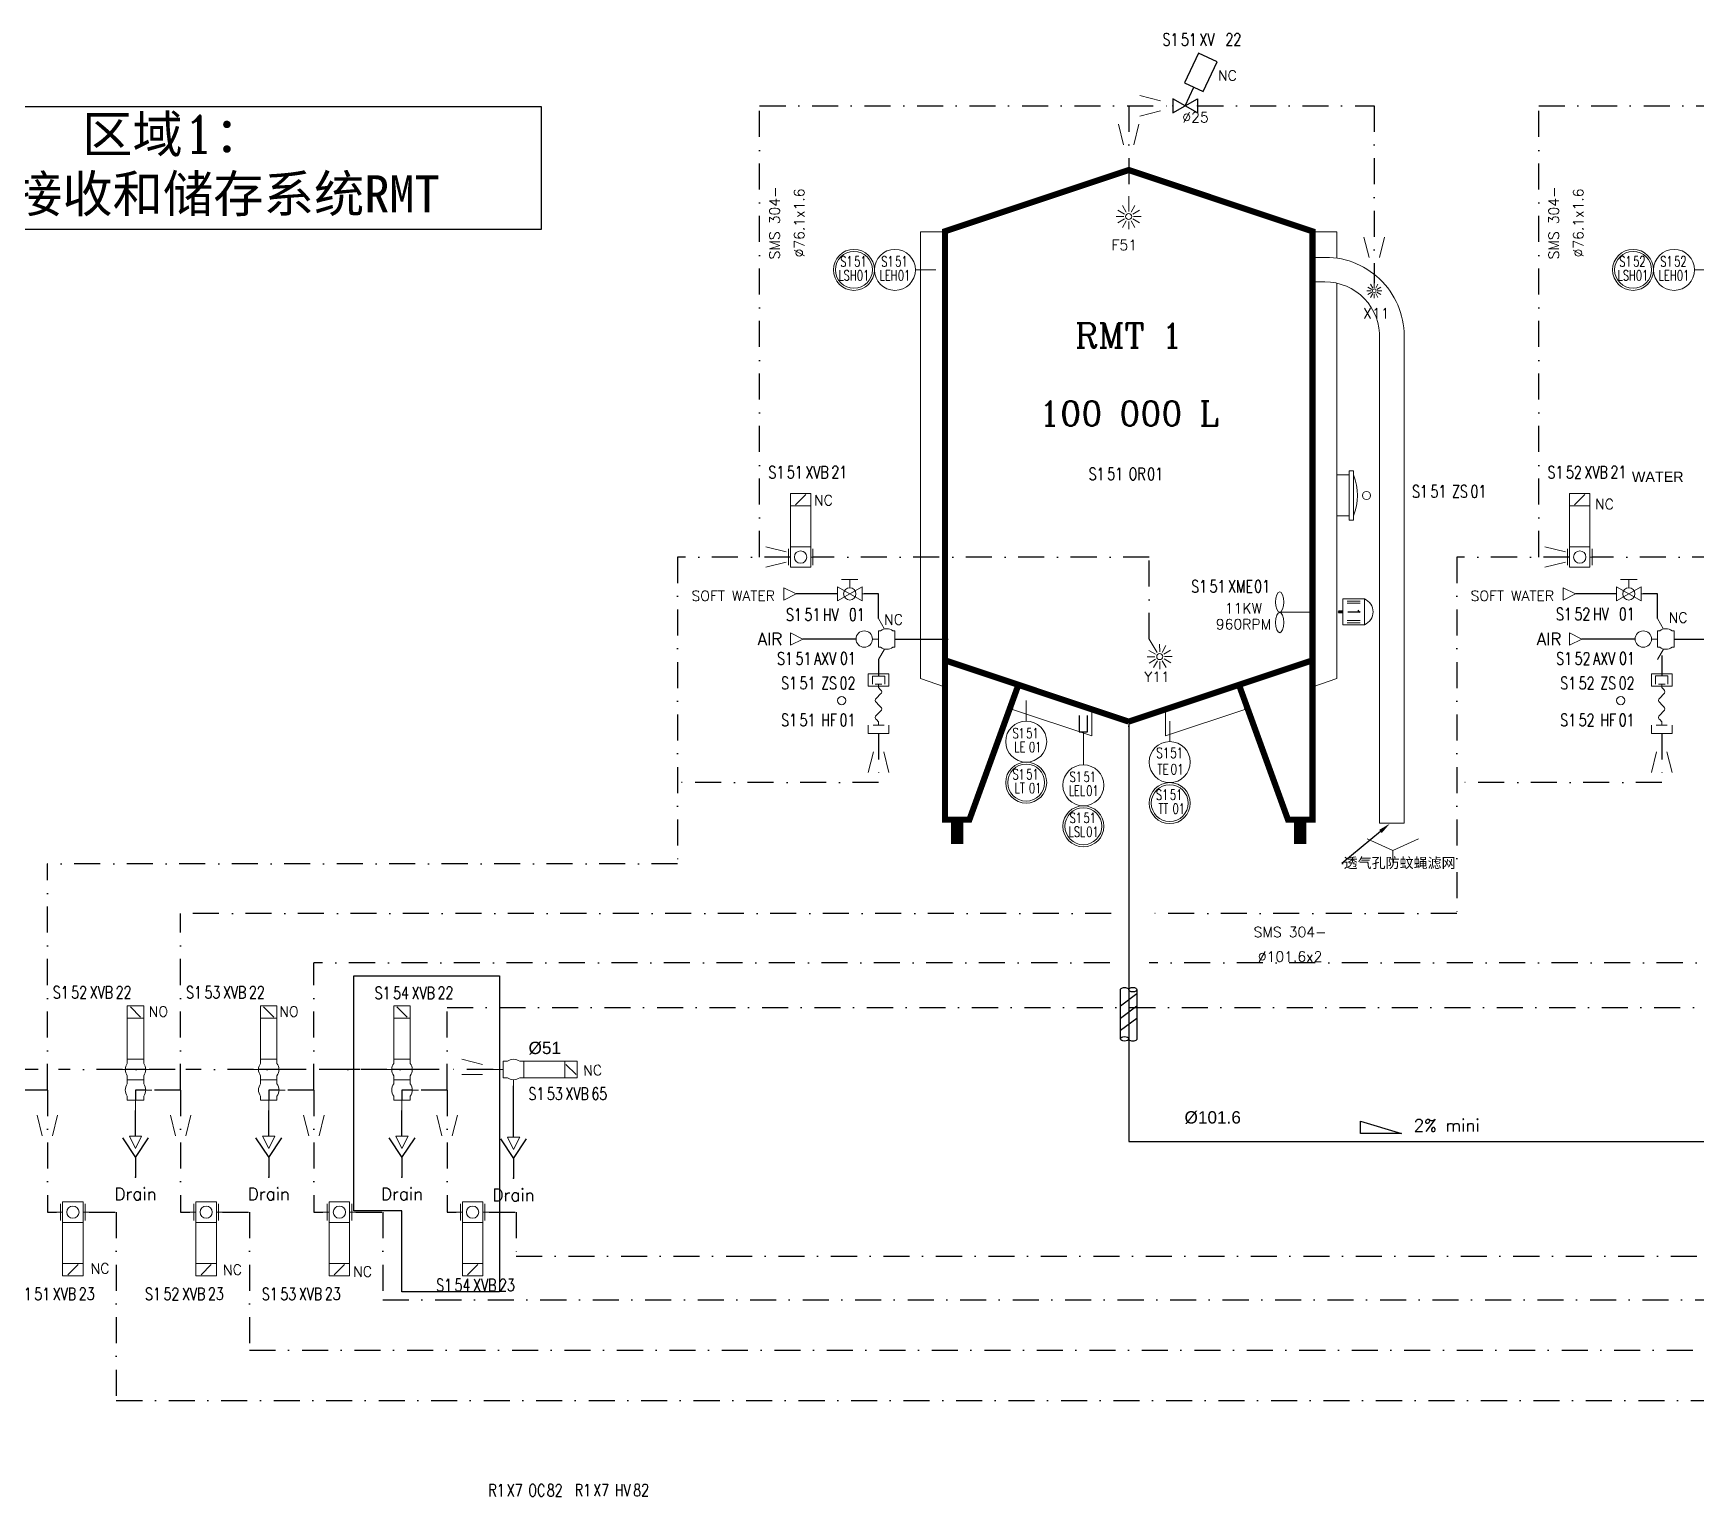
# Model space of a CAD drawing. Header units: inches. Extents: x 10394 to 11853, y 26092 to 26990.
# Drawn here: x 10935.9 to 11341.4, y 26632.8 to 26989.8 of the extents above; entities that cross this region are included whole.
import ezdxf
from ezdxf import colors
from ezdxf.entities.mleader import LeaderData, LeaderLine
from ezdxf.enums import TextEntityAlignment as Align
from ezdxf.math import Vec2, Vec3

# ---------------------------------------------------------------- set-up
doc = ezdxf.new("R2010")
doc.units = ezdxf.units.IN
doc.header["$MEASUREMENT"] = 0
doc.linetypes.add('DASHDOT2', pattern=[12.7, 6.35, -3.175, 0, -3.175])
for name, color, linetype, lineweight in [('14 Pipe Water Cold', 142, 'Continuous', 30), ('31 Equipment', 7, 'Continuous', 9), ('33 Instruments Labels', 7, 'Continuous', 9), ('43 TXT English', 7, 'Continuous', 9), ('61 Revision Cloud', 1, 'Continuous', 9), ('Text', 7, 'Continuous', 9)]:
    doc.layers.add(name, color=color, linetype=linetype, lineweight=lineweight)
for name, color, linetype in [('CUVERIE', 7, 'Continuous'), ('DIAMETRE', 7, 'Continuous'), ('MATERIEL-DIVERS', 7, 'Continuous'), ('PHASE I', 8, 'Continuous'), ('POMPES-PROCESS', 7, 'Continuous'), ('REPERES', 7, 'Continuous'), ('techn-data', 7, 'Continuous'), ('TEXTE', 7, 'Continuous'), ('TEXTES', 7, 'Continuous'), ('TITRE', 7, 'Continuous'), ('TUYAUTERIE-AIR INSTRUMENT', 3, 'Continuous'), ('TUYAUTERIE-EGOUT', 32, 'Continuous'), ('TUYAUTERIE-NEP', 4, 'DASHDOT2'), ('TUYAUTERIE-PROCESS', 30, 'Continuous'), ('TXT_FR', 7, 'Continuous'), ('VANNES', 7, 'Continuous')]:
    doc.layers.add(name, color=color, linetype=linetype)
doc.layers.get('33 Instruments Labels').off()
doc.layers.get('REPERES').off()
doc.styles.add('ROMANC', font='romanc')
doc.styles.add('ROMANS', font='ROMANS.SHX')
doc.styles.add('ROMANT', font='romant')
doc.styles.get("Standard").update_dxf_attribs({"font": 'arial.ttf'})

# ---------------------------------------------------------------- blocks, each defined once
blk = doc.blocks.new('APV-TNK-GEN-11')
at = {"layer": '31 Equipment', "color": 7}
for points, const_width in [([(-14.94, 21.58), (-21.58, 3.32), (-24.9, 3.32), (-24.9, 83), (0, 91.3), (24.9, 83), (24.9, 3.32), (21.58, 3.32), (14.94, 21.58)], 0.83), ([(-24.9, 24.9), (0, 16.6)], 0.83), ([(24.9, 24.9), (0, 16.6)], 0.83), ([(-23.24, 3.32), (-23.24, 0)], 1.66), ([(23.24, 3.32), (23.24, 0)], 1.66)]:
    blk.add_lwpolyline(points, dxfattribs=dict(at, const_width=const_width))
at = {"layer": '31 Equipment', "ltscale": 38}
blk.add_point((0, 16), dxfattribs=at)
blk = doc.blocks.new('APV-INS-M-L-TE')
at = {"layer": '31 Equipment', "color": 7}
blk.add_line((0, -5), (0, -10), dxfattribs=at)
blk.add_circle((0, 0), 5, dxfattribs=at)
blk = doc.blocks.new('APV-INS-F-L-TT')
at = {"layer": '31 Equipment'}
for radius in [5, 4.5]:
    blk.add_circle((0, 0), radius, dxfattribs=at)
blk = doc.blocks.new('APV-TNK-ACC-MOT-1')
at = {"layer": '31 Equipment', "color": 7}
for p, q in [((3.15, 6.4), (-3.15, 6.4)), ((-3.15, 6.4), (-3.15, 1.15)), ((-2.64, 5.35), (-2.64, 2.2)), ((-2.1, 5.35), (-2.1, 2.2)), ((2.1, 5.35), (2.1, 2.2)), ((2.66, 5.35), (2.66, 2.2)), ((3.15, 1.15), (3.15, 6.4)), ((-3.15, 1.15), (3.15, 1.15))]:
    blk.add_line(p, q, dxfattribs=at)
blk.add_arc((0, 5.09), 3.41, 22.6199, 157.3801, dxfattribs=at)
at = {"layer": '31 Equipment', "ltscale": 38}
blk.add_point((0, 0), dxfattribs=at)
at = {"layer": '31 Equipment', "color": 7}
blk.add_trace([(-0.39, 0), (0.39, 0), (-0.39, 1.15), (0.39, 1.15)], dxfattribs=at)
at = {"layer": '31 Equipment', "style": 'ROMANT', "width": 0.8}
blk.add_text('1', height=3, dxfattribs=at).set_placement((0, 3.89), align=Align.MIDDLE)
blk = doc.blocks.new('APV-INS-M-L-LE1')
at = {"layer": '31 Equipment', "color": 7}
blk.add_line((0, -5), (0, -10), dxfattribs=at)
blk.add_circle((0, 0), 5, dxfattribs=at)
blk = doc.blocks.new('APV-INS-F-L-LS')
at = {"layer": '31 Equipment'}
for radius in [5, 4.5]:
    blk.add_circle((0, 0), radius, dxfattribs=at)
blk = doc.blocks.new('APV-TNK-ACC-MANHOLE-1')
at = {"layer": '31 Equipment'}
for p, q in [((-6, 3), (-6, 4)), ((-6, 4), (6, 4)), ((-6, 3), (6, 3)), ((-5, 0), (-5, 3)), ((5, 3), (5, 0)), ((6, 3), (6, 4))]:
    blk.add_line(p, q, dxfattribs=at)
blk.add_arc((0, -8), 13, 67.3801, 112.6199, dxfattribs=at)
blk = doc.blocks.new('APV-INS-POS-GEN-1')
at = {"layer": '31 Equipment', "color": 5}
blk.add_circle((0, 0), 1, dxfattribs=at)
blk = doc.blocks.new('APV-TNK-ACC-AGIT-1')
at = {"layer": '31 Equipment'}
blk.add_line((0, 0), (0, -8), dxfattribs=at)
for centre in [(-2.5, -8), (2.5, -8)]:
    blk.add_ellipse(centre, major_axis=(-2.5, 0), ratio=0.4, dxfattribs=at)
blk = doc.blocks.new('APV-TNK-ACC-SPRAYBALL-1')
at = {"layer": '31 Equipment'}
for p, q in [((0, -3.81), (0, 0)), ((-1.03, -4.4), (-2.65, -3.47)), ((-0.6, -3.97), (-1.53, -2.35)), ((0.6, -3.97), (1.53, -2.35)), ((1.03, -4.4), (2.65, -3.47)), ((-1.19, -5), (-3.05, -5)), ((-1.03, -5.6), (-2.65, -6.53)), ((-0.6, -6.03), (-1.53, -7.65)), ((0, -6.19), (0, -8.05)), ((0.6, -6.03), (1.53, -7.65)), ((1.03, -5.6), (2.65, -6.53)), ((1.19, -5), (3.05, -5))]:
    blk.add_line(p, q, dxfattribs=at)
blk.add_circle((0, -5), 0.738, dxfattribs=at)
blk = doc.blocks.new('APV-VLV-BFLY-SVS-3')
at = {"layer": '31 Equipment', "ltscale": 38}
for p, q in [((1.25, 15.25), (-1.25, 12.75)), ((-2.5, 0), (-4, 0)), ((2.5, 2.5), (-2.5, 2.5)), ((-2.5, 2.5), (-2.5, -2.5)), ((2.5, -2.5), (2.5, 2.5)), ((2.5, 0), (4, 0)), ((-2.5, -2.5), (2.5, -2.5))]:
    blk.add_line(p, q, dxfattribs=at)
at = {"layer": '31 Equipment'}
for p, q in [((-3, 2), (-3, -2)), ((3, -2), (3, 2))]:
    blk.add_line(p, q, dxfattribs=at)
at = {"layer": '31 Equipment', "ltscale": 38}
for points in [[(-2.5, 12.5), (2.5, 12.5), (2.5, 15.5), (-2.5, 15.5)], [(-2.5, 2.5), (2.5, 2.5), (2.5, 12.5), (-2.5, 12.5)]]:
    blk.add_lwpolyline(points, close=True, dxfattribs=at)
blk.add_circle((0, 0), 1.5, dxfattribs=at)
blk = doc.blocks.new('APV-FTG-CONX-QUICK-1')
at = {"layer": '31 Equipment'}
for p, q in [((-0.5, 2.5), (2.5, 2.5)), ((-0.5, -2.5), (-0.5, 2.5)), ((0, 1.5), (2, 1.5)), ((0, 0.83), (0, -0.83)), ((2, 1.5), (2, -1.5)), ((2.5, 2.5), (2.5, -2.5)), ((2.5, -2.5), (-0.5, -2.5)), ((0, -0.83), (0, -0.83)), ((2, -1.5), (0, -1.5))]:
    blk.add_line(p, q, dxfattribs=at)
blk = doc.blocks.new('APV-FTG-CONX-HOSE-1')
at = {"layer": '31 Equipment'}
for p, q in [((-4.17, 0), (-5, 0)), ((4.17, 0), (5, 0))]:
    blk.add_line(p, q, dxfattribs=at)
for points in [[(-4.17, 0), (-3.63, 0.5), (-3.42, 0.71), (-3.13, 0.79), (-2.83, 0.71), (-2.58, 0.5), (-1.54, -0.5), (-1.33, -0.71), (-1.04, -0.79), (-0.75, -0.71), (-0.5, -0.5), (0, 0)], [(0, 0), (0.54, 0.5), (0.75, 0.71), (1.04, 0.79), (1.33, 0.71), (1.58, 0.5), (2.62, -0.5), (2.83, -0.71), (3.12, -0.79), (3.42, -0.71), (3.67, -0.5), (4.17, 0)]]:
    blk.add_lwpolyline(points, dxfattribs=at)
blk = doc.blocks.new('APV-FTG-CONX-SCREWED-1')
at = {"layer": '31 Equipment'}
for p, q in [((0, 2.5), (2, 2.5)), ((0, 1.33), (0, -1.33)), ((2, 2.5), (2, -2.5)), ((0, -1.33), (0, -1.33)), ((2, -2.5), (0, -2.5))]:
    blk.add_line(p, q, dxfattribs=at)
blk = doc.blocks.new('APV-FCE-GEN-REDCON-1')
at = {"layer": '31 Equipment', "color": 7}
for p, q in [((-2.5, 2.5), (2.5, 1.25)), ((2.5, 1.25), (2.5, 1.25)), ((2.5, -1.25), (-2.5, -2.5))]:
    blk.add_line(p, q, dxfattribs=at)
blk = doc.blocks.new('PENTE-G')
at = {"layer": 'MATERIEL-DIVERS'}
blk.add_lwpolyline([(-5, 2), (5, 2), (5, 5), (-5, 2)], dxfattribs=at)
blk = doc.blocks.new('APV-INS-F-L-LT')
at = {"layer": '31 Equipment'}
for radius in [5, 4.5]:
    blk.add_circle((0, 0), radius, dxfattribs=at)
blk = doc.blocks.new('APV-SIGN-ARW-FLOW-1')
at = {"layer": '31 Equipment'}
for p, q in [((-1.5, -1.5), (-1.5, 1.5)), ((-1.5, 1.5), (1.5, 0)), ((1.5, 0), (-1.5, -1.5))]:
    blk.add_line(p, q, dxfattribs=at)
blk = doc.blocks.new('VANNE SIEGE INCLINE')
at = {"color": 7}
for p, q in [((-3, 1.73), (-3, -1.73)), ((-3, -1.73), (3, 1.73)), ((3, -1.73), (-3, 1.73)), ((3, 1.73), (3, -1.73))]:
    blk.add_line(p, q, dxfattribs=at)
at = {"color": 7, "extrusion": (-1, 0, 0)}
blk.add_point((-3, 0), dxfattribs=at)
at = {"color": 7, "extrusion": (1, 0, 0)}
blk.add_point((3, 0), dxfattribs=at)
at = {"layer": 'VANNES'}
for p, q in [((3.23, 12.84), (-0.15, 5.59)), ((7.76, 10.73), (3.23, 12.84)), ((4.38, 3.47), (7.76, 10.73)), ((-0.15, 5.59), (4.38, 3.47)), ((0, 0), (2.11, 4.53))]:
    blk.add_line(p, q, dxfattribs=at)
blk = doc.blocks.new('calorifuge')
at = {"layer": 'MATERIEL-DIVERS'}
for p, q in [((-5, -2), (-2, 2)), ((-2, -2), (1, 2)), ((1, -2), (4, 2))]:
    blk.add_line(p, q, dxfattribs=at)
at = {"layer": 'MATERIEL-DIVERS', "color": 1, "extrusion": (-1, 0, 0)}
blk.add_point((-6, 0), dxfattribs=at)
at = {"layer": 'MATERIEL-DIVERS', "color": 1, "extrusion": (1, 0, 0)}
blk.add_point((6, 0), dxfattribs=at)
at = {"layer": 'TITRE'}
for p, q in [((6, 2), (-6, 2)), ((-6, -2), (6, -2))]:
    blk.add_line(p, q, dxfattribs=at)
for centre, major_axis in [((-6, 1), (0, 1)), ((6, -1), (0, -1))]:
    blk.add_ellipse(centre, major_axis=major_axis, ratio=0.547943, start_param=0, end_param=3.141593, dxfattribs=at)
at = {"layer": 'TITRE', "extrusion": (0, 0, -1)}
for centre, major_axis in [((-6, -1), (0, -1)), ((6, 1), (0, 1))]:
    blk.add_ellipse(centre, major_axis=major_axis, ratio=0.547943, dxfattribs=at)
blk = doc.blocks.new('EGOUT')
at = {"color": 7}
for p, q in [((-3.2, 9.61), (0, 4.81)), ((0, 4.81), (3.2, 9.61)), ((0, 4.81), (0, 0))]:
    blk.add_line(p, q, dxfattribs=at)
at = {"color": 7, "extrusion": (0, -1, 0)}
blk.add_point((0, 0), dxfattribs=at)
at = {"layer": 'POMPES-PROCESS', "style": 'ROMANS'}
blk.add_attdef('EGOUT', text='', height=3, dxfattribs=at).set_placement((0, -4), align=Align.MIDDLE)
blk = doc.blocks.new('APV-VLV-SSEAT-SW44-4')
at = {"layer": '31 Equipment', "ltscale": 38}
for p, q in [((1.25, 20.25), (-1.25, 17.75)), ((-4, 5), (-2.5, 5)), ((-2, 7.5), (-2, 6.5)), ((2, 7.5), (2, 6.5)), ((-2.5, 0), (-4, 0)), ((-2, 2.5), (-2, 3.5)), ((-2, 2.5), (2, 2.5)), ((-2, 2.5), (-2, 1.5)), ((2, 2.5), (2, 3.5)), ((2, 2.5), (2, 1.5)), ((-2, -1.5), (-2, -2.5)), ((-2, -2.5), (2, -2.5)), ((0, -2.5), (0, -5)), ((2, -1.5), (2, -2.5))]:
    blk.add_line(p, q, dxfattribs=at)
at = {"layer": '31 Equipment', "lineweight": 30}
for p, q in [((-2.5, 5), (2.5, 5)), ((-2.5, 0), (0, 0)), ((0, 0), (0, -2.5))]:
    blk.add_line(p, q, dxfattribs=at)
at = {"layer": '31 Equipment'}
blk.add_line((2.5, 5), (4, 5), dxfattribs=at)
at = {"layer": '31 Equipment', "ltscale": 38}
for points in [[(-2, 17.5), (2, 17.5), (2, 20.5), (-2, 20.5)], [(-2, 7.5), (2, 7.5), (2, 17.5), (-2, 17.5)]]:
    blk.add_lwpolyline(points, close=True, dxfattribs=at)
for centre, start, end in [((0, 5), 143.1301, 216.8699), ((0, 5), 323.1301, 36.8699), ((0, 0), 143.1301, 216.8699), ((0, 0), 323.1301, 36.8699)]:
    blk.add_arc(centre, 2.5, start, end, dxfattribs=at)
blk = doc.blocks.new('APV-VLV-SSEAT-SW41-3')
at = {"layer": '31 Equipment', "ltscale": 38}
for p, q in [((1.25, 15.25), (-1.25, 12.75)), ((-2, 2.5), (-2, 1.5)), ((2, 2.5), (2, 1.5)), ((2.5, 0), (4, 0)), ((-2, -2.5), (-2, -1.5)), ((2, -2.5), (-2, -2.5)), ((-2, -2.5), (2, -2.5)), ((0, -2.5), (0, -5)), ((2, -2.5), (2, -1.5))]:
    blk.add_line(p, q, dxfattribs=at)
for points in [[(-2, 12.5), (2, 12.5), (2, 15.5), (-2, 15.5)], [(-2, 2.5), (2, 2.5), (2, 12.5), (-2, 12.5)]]:
    blk.add_lwpolyline(points, close=True, dxfattribs=at)
for start, end in [(143.1301, 216.8699), (323.1301, 36.8699)]:
    blk.add_arc((0, 0), 2.5, start, end, dxfattribs=at)
blk = doc.blocks.new('REPNORM')
at = {"layer": 'TEXTES', "style": 'ROMANS', "width": 0.75}
for tag, p in [('ZONE', (-9.75, -1.25)), ('SOUSZONE', (-5.25, -1.25)), ('ELEMENT', (0, -1.25)), ('NUM', (4.5, -1.25))]:
    blk.add_attdef(tag, p, '', height=3, dxfattribs=at)
blk = doc.blocks.new('REPINS')
at = {"layer": 'TEXTES', "style": 'ROMANS', "width": 0.75}
for tag, p in [('ZONE', (-3.3, 1)), ('SOUSZONE', (0.1, 1)), ('NUM', (0.2, -3))]:
    blk.add_attdef(tag, p, '', height=2.5, dxfattribs=at)
blk.add_attdef('ELEMENT', text='', height=2.5, dxfattribs=at).set_placement((-0.2, -3), align=Align.RIGHT)
blk = doc.blocks.new('REPINS2')
at = {"layer": 'TEXTES', "style": 'ROMANS', "width": 0.7}
for tag, p in [('ZONE', (-3.35, 0.8)), ('SOUSZONE', (0.05, 0.8)), ('NUM', (0.7, -2.6))]:
    blk.add_attdef(tag, p, '', height=2.5, dxfattribs=at)
blk.add_attdef('ELEMENT', text='', height=2.5, dxfattribs=at).set_placement((-1.56, -2.59), align=Align.CENTER)
blk = doc.blocks.new('REPNORM1')
at = {"layer": 'TEXTES', "style": 'ROMANS', "width": 0.75}
for tag, p in [('ZONE', (-9.75, -1.25)), ('SOUSZONE', (-5.25, -1.25)), ('ELEMENT', (-0.75, -1.25)), ('NUM', (5.59, -1.22))]:
    blk.add_attdef(tag, p, '', height=3, dxfattribs=at)
blk = doc.blocks.new('APV-INS-M-L-LE2')
at = {"layer": '31 Equipment', "color": 7}
blk.add_line((5, 0), (13, 0), dxfattribs=at)
at = {"layer": '31 Equipment', "lineweight": 25}
blk.add_lwpolyline([(17, 1), (13, 1), (13, 0), (13, -1), (17, -1)], dxfattribs=at)
at = {"layer": '31 Equipment', "color": 7}
blk.add_circle((0, 0), 5, dxfattribs=at)
blk = doc.blocks.new('APV-FCE-GEN-REDEXC-1')
at = {"layer": '31 Equipment', "color": 7}
for p, q in [((-2.5, 2.5), (2.5, 1.25)), ((2.5, -1.25), (-2.5, -1.25))]:
    blk.add_line(p, q, dxfattribs=at)
blk = doc.blocks.new('APV-VLV-SAMPL-PRD20-2')
at = {"layer": '31 Equipment', "ltscale": 38}
for p, q in [((-2.54, 2.44), (-4, 5)), ((-5.5, 0), (-4, 0)), ((-4, 2), (-3.5, 2)), ((-4, -2), (-4, 2)), ((-0.5, 2), (0, 2)), ((0, -2), (0, 2)), ((0, -2), (0, 2)), ((-4, -2), (-3.5, -2)), ((-2.54, -2.44), (-4, -5)), ((-0.5, -2), (0, -2))]:
    blk.add_line(p, q, dxfattribs=at)
at = {"layer": '31 Equipment'}
blk.add_circle((-7.5, 0), 2, dxfattribs=at)
at = {"layer": '31 Equipment', "ltscale": 38}
for start, end in [(53.1301, 126.8699), (233.1301, 306.8699)]:
    blk.add_arc((-2, 0), 2.5, start, end, dxfattribs=at)
blk = doc.blocks.new('APV-VLVM-BALL-KHV+MF-1')
at = {"layer": '31 Equipment', "ltscale": 38}
for p, q in [((-3, 0), (-4, 0)), ((3, 0), (4, 0))]:
    blk.add_line(p, q, dxfattribs=at)
at = {"layer": '31 Equipment'}
for p, q in [((-3, 1.734), (-3, -1.734)), ((-3, -1.734), (3, 1.734)), ((3, -1.734), (-3, 1.734)), ((-2, 3.5), (2, 3.5)), ((0, 1.5), (0, 3.5)), ((3, 1.734), (3, -1.734))]:
    blk.add_line(p, q, dxfattribs=at)
blk.add_circle((0, 0), 1.5, dxfattribs=at)

msp = doc.modelspace()

# ---------------------------------------------------------------- linework, layer by layer
at = {"layer": '14 Pipe Water Cold'}
for p, q in [((11132.03, 26853.15), (11121.99, 26853.15)), ((11142.06, 26853.15), (11138.53, 26853.15)), ((11142.06, 26847.14), (11142.06, 26853.15)), ((11322.03, 26853.15), (11311.99, 26853.15)), ((11332.06, 26853.15), (11328.53, 26853.15)), ((11332.06, 26847.14), (11332.06, 26853.15))]:
    msp.add_line(p, q, dxfattribs=at)
at = {"layer": '31 Equipment', "color": 7}
for p, q in [((11158.14, 26941.38), (11152.26, 26941.38)), ((11152.26, 26941.38), (11152.26, 26832.49)), ((11247.97, 26941.38), (11253.85, 26941.38)), ((11253.85, 26941.38), (11253.85, 26934.98)), ((11253.85, 26928.89), (11253.85, 26832.49)), ((11152.26, 26832.49), (11158.14, 26830.53)), ((11253.85, 26832.49), (11247.97, 26830.53)), ((11174.72, 26825), (11194.09, 26818.55)), ((11194.09, 26818.55), (11194.09, 26824.85)), ((11231.39, 26825), (11212.02, 26818.55)), ((11212.02, 26818.55), (11212.02, 26824.85))]:
    msp.add_line(p, q, dxfattribs=at)
at = {"layer": '31 Equipment'}
for p, q in [((11158.14, 26830.53), (11158.14, 26941.38)), ((11247.97, 26830.53), (11247.97, 26941.38)), ((11251.05, 26935.19), (11247.88, 26935.19)), ((11250.93, 26929.21), (11247.97, 26929.21)), ((11264.21, 26915.32), (11264.21, 26797.27)), ((11270.21, 26916.83), (11270.21, 26797.27)), ((11174.72, 26825), (11176.16, 26830.82)), ((11176.16, 26830.82), (11194.09, 26824.85)), ((11229.95, 26830.82), (11212.02, 26824.85)), ((11231.39, 26825), (11229.95, 26830.82)), ((11261.24, 26793.45), (11267.49, 26790.56)), ((11273.75, 26793.45), (11267.49, 26790.56)), ((11267.49, 26787.68), (11267.49, 26790.56))]:
    msp.add_line(p, q, dxfattribs=at)
for centre, radius, start in [((11251.05, 26916.01), 19.18, 357.1497), ((11250.93, 26915.91), 13.3, 357.4458)]:
    msp.add_arc(centre, radius, start, 90, dxfattribs=at)
at = {"layer": '31 Equipment', "ltscale": 38}
msp.add_point((11203.06, 26820.78), dxfattribs=at)
at = {"layer": 'MATERIEL-DIVERS'}
msp.add_lwpolyline([(11059.78, 26971.94), (11059.78, 26941.94), (10881.65, 26941.94), (10881.65, 26971.94)], close=True, dxfattribs=at)
at = {"layer": 'PHASE I'}
msp.add_lwpolyline([(11049.64, 26760.04), (11049.64, 26683), (11025.83, 26683), (11025.83, 26702.76), (11014.13, 26702.76), (11014.13, 26760.04), (11049.64, 26760.04)], dxfattribs=at)
at = {"layer": 'Text', "color": 1}
msp.add_line((11264.21, 26797.27), (11270.21, 26797.27), dxfattribs=at)
at = {"layer": 'TUYAUTERIE-AIR INSTRUMENT'}
for p, q in [((11136.56, 26842.14), (11123.56, 26842.14)), ((11326.56, 26842.14), (11313.56, 26842.14))]:
    msp.add_line(p, q, dxfattribs=at)
at = {"layer": 'TUYAUTERIE-EGOUT'}
for p, q in [((11053.04, 26720.7), (11053.04, 26733.2)), ((10960.85, 26720.95), (10960.85, 26727.2)), ((10993.35, 26720.95), (10993.35, 26727.2)), ((11025.84, 26720.95), (11025.84, 26727.2))]:
    msp.add_line(p, q, dxfattribs=at)
at = {"layer": 'TUYAUTERIE-NEP'}
for p, q in [((11113.06, 26972.14), (11213.86, 26972.14)), ((11113.06, 26862.14), (11113.06, 26972.14)), ((11203.06, 26972.14), (11203.06, 26950.14)), ((11219.86, 26972.14), (11262.94, 26972.14)), ((11262.94, 26972.14), (11262.94, 26928.87)), ((11303.06, 26972.14), (11403.86, 26972.14)), ((11303.06, 26862.14), (11303.06, 26972.14)), ((11120.56, 26862.14), (11093.06, 26862.14)), ((11093.06, 26862.14), (11093.06, 26787.33)), ((11208.06, 26862.14), (11126.06, 26862.14)), ((11208.06, 26842.14), (11208.06, 26862.14)), ((11310.56, 26862.14), (11283.06, 26862.14)), ((11283.06, 26862.14), (11283.06, 26775.26)), ((11398.06, 26862.14), (11316.06, 26862.14)), ((11142.06, 26819.13), (11142.06, 26807.13)), ((11333.06, 26819.14), (11333.06, 26807.14)), ((11142.06, 26807.13), (11093.06, 26807.14)), ((11333.06, 26807.14), (11283.06, 26807.14)), ((10939.35, 26732.2), (10939.35, 26787.33)), ((11093.06, 26787.33), (10939.35, 26787.33)), ((10971.85, 26732.2), (10971.85, 26775.26)), ((11198.8, 26775.26), (10971.85, 26775.26)), ((11283.06, 26775.26), (11208.56, 26775.26)), ((11004.35, 26732.2), (11004.35, 26763.2)), ((11198.46, 26763.2), (11004.35, 26763.2)), ((11389.36, 26763.2), (11208.05, 26763.2)), ((11036.84, 26732.2), (11036.84, 26752.3)), ((10937.1, 26737.2), (10906.86, 26737.2)), ((10970.5, 26737.2), (10942.05, 26737.2)), ((11002.45, 26737.2), (10973.13, 26737.2)), ((11015.54, 26737.2), (11005.41, 26737.2)), ((11034.94, 26737.2), (11005.63, 26737.2)), ((11048.04, 26737.2), (11037.91, 26737.2)), ((10939.35, 26732.2), (10932.35, 26732.2)), ((10939.35, 26732.2), (10939.35, 26702.43)), ((10971.85, 26732.2), (10964.85, 26732.2)), ((10971.85, 26732.2), (10971.85, 26702.43)), ((11004.35, 26732.2), (10997.35, 26732.2)), ((11004.35, 26732.2), (11004.35, 26702.43)), ((11036.84, 26732.2), (11029.84, 26732.2)), ((11036.84, 26732.2), (11036.84, 26702.43)), ((10939.35, 26702.43), (10941.58, 26702.43)), ((10949.58, 26702.43), (10956.17, 26702.43)), ((10956.17, 26702.43), (10956.17, 26656.5)), ((10971.85, 26702.43), (10974.08, 26702.43)), ((10982.08, 26702.43), (10988.67, 26702.43)), ((10988.67, 26702.43), (10988.67, 26668.76)), ((11004.35, 26702.43), (11006.57, 26702.43)), ((11014.57, 26702.43), (11021.17, 26702.43)), ((11021.17, 26702.43), (11021.17, 26681.02)), ((11036.84, 26702.43), (11039.07, 26702.43)), ((11047.07, 26702.43), (11053.66, 26702.43)), ((11053.66, 26702.43), (11053.66, 26691.73)), ((11021.17, 26681.02), (11369.54, 26681.02)), ((10988.67, 26668.76), (11370.15, 26668.76)), ((10956.17, 26656.5), (11343.99, 26656.5))]:
    msp.add_line(p, q, dxfattribs=at)
for points in [[(11036.84, 26752.3), (11663.06, 26752.3)], [(11053.66, 26691.73), (11553.99, 26691.73), (11553.99, 26531.19)]]:
    msp.add_lwpolyline(points, dxfattribs=at)
at = {"layer": 'TUYAUTERIE-PROCESS'}
for p, q in [((11146.06, 26842.14), (11159.06, 26842.14)), ((11336.06, 26842.14), (11348.06, 26842.14)), ((11142.06, 26837.14), (11142.06, 26833.13)), ((11333.06, 26838.14), (11333.06, 26833.14)), ((11203.06, 26822.02), (11203.06, 26719.64)), ((11203.06, 26719.64), (11373.99, 26719.64))]:
    msp.add_line(p, q, dxfattribs=at)

# ---------------------------------------------------------------- block references
at = {"layer": '31 Equipment', "xscale": -1}
for p in [(11135.03, 26853.15), (11325.03, 26853.15)]:
    msp.add_blockref('APV-VLVM-BALL-KHV+MF-1', p, dxfattribs=at)
at = {"layer": '31 Equipment'}
for name, p in [('APV-SIGN-ARW-FLOW-1', (11120.49, 26853.15)), ('APV-SIGN-ARW-FLOW-1', (11310.49, 26853.15)), ('APV-VLV-SAMPL-PRD20-2', (11146.06, 26842.14)), ('APV-VLV-SAMPL-PRD20-2', (11336.06, 26842.14))]:
    msp.add_blockref(name, p, dxfattribs=at)
at = {"layer": '31 Equipment', "xscale": -1, "rotation": 90}
msp.add_blockref('calorifuge', (11203.06, 26750.68), dxfattribs=at)
at = {"layer": '31 Equipment', "rotation": 270}
for p in [(10939.35, 26723.54), (10971.85, 26723.54), (11004.35, 26723.54), (11036.84, 26723.54)]:
    msp.add_blockref('APV-FCE-GEN-REDCON-1', p, dxfattribs=at)
at = {"layer": '33 Instruments Labels'}
for name, p in [('APV-TNK-ACC-SPRAYBALL-1', (11203.06, 26950.14)), ('APV-INS-F-L-LS', (11136.06, 26932.14)), ('APV-INS-F-L-LS', (11326.06, 26932.14)), ('APV-INS-POS-GEN-1', (11133.06, 26827.14)), ('APV-INS-POS-GEN-1', (11323.06, 26827.14)), ('APV-INS-F-L-LT', (11178.06, 26807.14)), ('APV-INS-F-L-TT', (11213.06, 26802.14))]:
    msp.add_blockref(name, p, dxfattribs=at)
for name, p, rotation in [('APV-INS-M-L-LE1', (11146.06, 26932.14), 90), ('APV-INS-M-L-LE1', (11336.06, 26932.14), 90), ('APV-TNK-ACC-AGIT-1', (11247.88, 26848.67), 270), ('APV-TNK-ACC-SPRAYBALL-1', (11208.06, 26842.14), 30.96375653207346), ('APV-INS-M-L-LE1', (11178.06, 26817.14), 180), ('APV-INS-M-L-LE2', (11192, 26806.5), 90), ('APV-INS-M-L-TE', (11213.06, 26812.14), 180), ('APV-INS-F-L-LS', (11192, 26796.5), 270)]:
    msp.add_blockref(name, p, dxfattribs=dict(at, rotation=rotation))
at = {"layer": '33 Instruments Labels', "xscale": 0.6000000000000228, "yscale": 0.6000000000000228, "zscale": 0.6000000000000228}
msp.add_blockref('APV-TNK-ACC-SPRAYBALL-1', (11262.94, 26930.03), dxfattribs=at)
at = {"layer": '33 Instruments Labels', "xscale": -1}
msp.add_blockref('APV-INS-POS-GEN-1', (11261.06, 26877.14), dxfattribs=at)
at = {"layer": '61 Revision Cloud'}
msp.add_blockref('APV-FCE-GEN-REDEXC-1', (11042.97, 26737.2), dxfattribs=at)
at = {"layer": 'CUVERIE', "xscale": 1.8, "yscale": 1.8, "zscale": 1.8}
msp.add_blockref('APV-TNK-GEN-11', (11203.06, 26792.14), dxfattribs=at)
at = {"layer": 'CUVERIE', "xscale": -1, "rotation": 270}
msp.add_blockref('APV-TNK-ACC-MANHOLE-1', (11253.85, 26877.14), dxfattribs=at)
at = {"layer": 'CUVERIE', "rotation": 270}
msp.add_blockref('APV-TNK-ACC-MOT-1', (11254.15, 26848.76), dxfattribs=at)
at = {"layer": 'MATERIEL-DIVERS'}
for p in [(11208.29, 26972.13), (11117.06, 26862.14), (11307.06, 26862.14)]:
    msp.add_blockref('APV-FCE-GEN-REDCON-1', p, dxfattribs=at)
at = {"layer": 'MATERIEL-DIVERS', "xscale": -1, "rotation": 90}
msp.add_blockref('APV-FCE-GEN-REDCON-1', (11203.06, 26965.14), dxfattribs=at)
at = {"layer": 'MATERIEL-DIVERS'}
for name, p, rotation in [('APV-FCE-GEN-REDCON-1', (11262.94, 26937.62), 270), ('APV-FTG-CONX-QUICK-1', (11142.06, 26831.13), 90), ('APV-FTG-CONX-QUICK-1', (11333.06, 26831.14), 90), ('APV-FTG-CONX-HOSE-1', (11142.06, 26826.13), 90), ('APV-FTG-CONX-HOSE-1', (11333.06, 26826.14), 90), ('APV-FTG-CONX-SCREWED-1', (11142.06, 26821.13), 270), ('APV-FTG-CONX-SCREWED-1', (11333.06, 26821.14), 270), ('APV-FCE-GEN-REDCON-1', (11142.06, 26812.13), 90), ('APV-FCE-GEN-REDCON-1', (11333.06, 26812.14), 90), ('APV-SIGN-ARW-FLOW-1', (10960.85, 26719.45), 270), ('APV-SIGN-ARW-FLOW-1', (10993.35, 26719.45), 270), ('APV-SIGN-ARW-FLOW-1', (11025.84, 26719.45), 270), ('APV-SIGN-ARW-FLOW-1', (11053.04, 26719.2), 270)]:
    msp.add_blockref(name, p, dxfattribs=dict(at, rotation=rotation))
at = {"layer": 'MATERIEL-DIVERS', "xscale": -1}
msp.add_blockref('PENTE-G', (11264.6, 26719.64), dxfattribs=at)
at = {"layer": 'MATERIEL-DIVERS'}
for p in [(10960.85, 26710.95), (10993.35, 26710.95), (11025.84, 26710.95), (11053.04, 26710.7)]:
    msp.add_blockref('EGOUT', p, dxfattribs=at).add_auto_attribs({'EGOUT': 'Drain'})
at = {"layer": 'REPERES'}
for name, p, values in [('REPNORM1', (11221.07, 26988.04), {'ZONE': 'S1', 'SOUSZONE': '51', 'ELEMENT': 'XV', 'NUM': '22'}), ('REPINS2', (11136.06, 26932.14), {'ZONE': 'S1', 'SOUSZONE': '51', 'NUM': '01', 'ELEMENT': 'LSH'}), ('REPINS2', (11146.06, 26932.14), {'ZONE': 'S1', 'SOUSZONE': '51', 'NUM': '01', 'ELEMENT': 'LEH'}), ('REPINS2', (11326.06, 26932.14), {'ZONE': 'S1', 'SOUSZONE': '52', 'NUM': '01', 'ELEMENT': 'LSH'}), ('REPINS2', (11336.06, 26932.14), {'ZONE': 'S1', 'SOUSZONE': '52', 'NUM': '01', 'ELEMENT': 'LEH'}), ('REPNORM1', (11124.96, 26882.55), {'ZONE': 'S1', 'SOUSZONE': '51', 'ELEMENT': 'XVB', 'NUM': '21'}), ('REPNORM', (11203.06, 26882.14), {'ZONE': 'S1', 'SOUSZONE': '51', 'ELEMENT': 'OR', 'NUM': '01'}), ('REPNORM1', (11314.96, 26882.55), {'ZONE': 'S1', 'SOUSZONE': '52', 'ELEMENT': 'XVB', 'NUM': '21'}), ('REPNORM', (11281.91, 26877.87), {'ZONE': 'S1', 'SOUSZONE': '51', 'ELEMENT': 'ZS', 'NUM': '01'}), ('REPNORM1', (11228.06, 26854.72), {'ZONE': 'S1', 'SOUSZONE': '51', 'ELEMENT': 'XME', 'NUM': '01'}), ('REPNORM1', (11129.23, 26847.84), {'ZONE': 'S1', 'SOUSZONE': '51', 'ELEMENT': 'HV', 'NUM': '01'}), ('REPNORM1', (11317.02, 26847.97), {'ZONE': 'S1', 'SOUSZONE': '52', 'ELEMENT': 'HV', 'NUM': '01'}), ('REPNORM1', (11127.06, 26837.14), {'ZONE': 'S1', 'SOUSZONE': '51', 'ELEMENT': 'AXV', 'NUM': '01'}), ('REPNORM1', (11317.06, 26837.14), {'ZONE': 'S1', 'SOUSZONE': '52', 'ELEMENT': 'AXV', 'NUM': '01'}), ('REPNORM', (11128.06, 26831.14), {'ZONE': 'S1', 'SOUSZONE': '51', 'ELEMENT': 'ZS', 'NUM': '02'}), ('REPNORM', (11318.06, 26831.14), {'ZONE': 'S1', 'SOUSZONE': '52', 'ELEMENT': 'ZS', 'NUM': '02'}), ('REPNORM', (11128.06, 26822.14), {'ZONE': 'S1', 'SOUSZONE': '51', 'ELEMENT': 'HF', 'NUM': '01'}), ('REPNORM', (11318.06, 26822.14), {'ZONE': 'S1', 'SOUSZONE': '52', 'ELEMENT': 'HF', 'NUM': '01'}), ('REPINS2', (11178.06, 26817.14), {'ZONE': 'S1', 'SOUSZONE': '51', 'NUM': '01', 'ELEMENT': 'LE'}), ('REPINS', (11213.06, 26812.14), {'ZONE': 'S1', 'SOUSZONE': '51', 'ELEMENT': 'TE', 'NUM': '01'}), ('REPINS2', (11178.06, 26807.14), {'ZONE': 'S1', 'SOUSZONE': '51', 'NUM': '01', 'ELEMENT': 'LT'}), ('REPINS2', (11192, 26806.5), {'ZONE': 'S1', 'SOUSZONE': '51', 'NUM': '01', 'ELEMENT': 'LEL'}), ('REPINS2', (11213.06, 26802.14), {'ZONE': 'S1', 'SOUSZONE': '51', 'NUM': '01', 'ELEMENT': 'TT'}), ('REPINS2', (11192, 26796.5), {'ZONE': 'S1', 'SOUSZONE': '51', 'NUM': '01', 'ELEMENT': 'LSL'}), ('REPNORM1', (10950.43, 26755.75), {'ZONE': 'S1', 'SOUSZONE': '52', 'ELEMENT': 'XVB', 'NUM': '22'}), ('REPNORM1', (10982.93, 26755.75), {'ZONE': 'S1', 'SOUSZONE': '53', 'ELEMENT': 'XVB', 'NUM': '22'}), ('REPNORM1', (11028.92, 26755.63), {'ZONE': 'S1', 'SOUSZONE': '54', 'ELEMENT': 'XVB', 'NUM': '22'}), ('REPNORM1', (11066.44, 26731.03), {'ZONE': 'S1', 'SOUSZONE': '53', 'ELEMENT': 'XVB', 'NUM': '65'}), ('REPNORM1', (11043.92, 26684.4), {'ZONE': 'S1', 'SOUSZONE': '54', 'ELEMENT': 'XVB', 'NUM': '23'}), ('REPNORM1', (10941.43, 26682.25), {'ZONE': 'S1', 'SOUSZONE': '51', 'ELEMENT': 'XVB', 'NUM': '23'}), ('REPNORM1', (10972.93, 26682.25), {'ZONE': 'S1', 'SOUSZONE': '52', 'ELEMENT': 'XVB', 'NUM': '23'}), ('REPNORM1', (11001.43, 26682.25), {'ZONE': 'S1', 'SOUSZONE': '53', 'ELEMENT': 'XVB', 'NUM': '23'}), ('REPNORM', (11056.65, 26634.38), {'ZONE': 'R1', 'SOUSZONE': 'X7', 'ELEMENT': 'OC', 'NUM': '82'}), ('REPNORM', (11077.73, 26634.41), {'ZONE': 'R1', 'SOUSZONE': 'X7', 'ELEMENT': 'HV', 'NUM': '82'})]:
    msp.add_blockref(name, p, dxfattribs=at).add_auto_attribs(values)
at = {"layer": 'VANNES'}
for name, p in [('VANNE SIEGE INCLINE', (11216.86, 26972.14)), ('APV-VLV-BFLY-SVS-3', (11123.06, 26862.14)), ('APV-VLV-BFLY-SVS-3', (11313.06, 26862.14))]:
    msp.add_blockref(name, p, dxfattribs=at)
at = {"layer": 'VANNES', "xscale": -1, "rotation": 180}
for p in [(11122.06, 26842.14), (11312.06, 26842.14)]:
    msp.add_blockref('APV-SIGN-ARW-FLOW-1', p, dxfattribs=at)
at = {"layer": 'VANNES', "xscale": -1}
for p in [(10960.85, 26732.2), (10993.35, 26732.2), (11025.84, 26732.2)]:
    msp.add_blockref('APV-VLV-SSEAT-SW44-4', p, dxfattribs=at)
at = {"layer": 'VANNES'}
for name, p, rotation in [('APV-VLV-SSEAT-SW41-3', (11053.04, 26737.2), 270), ('APV-VLV-BFLY-SVS-3', (10945.58, 26702.43), 180), ('APV-VLV-BFLY-SVS-3', (10978.08, 26702.43), 180), ('APV-VLV-BFLY-SVS-3', (11010.57, 26702.43), 180), ('APV-VLV-BFLY-SVS-3', (11043.07, 26702.43), 180)]:
    msp.add_blockref(name, p, dxfattribs=dict(at, rotation=rotation))

# ---------------------------------------------------------------- texts
at = {"layer": '31 Equipment', "insert": (11332.08, 26881.69), "char_height": 2.5, "attachment_point": 5}
msp.add_mtext_dynamic_manual_height_columns('WATER', width=13.7649, gutter_width=1, heights=[0], dxfattribs=at)
at = {"layer": 'DIAMETRE'}
for s, p in [('%%C51', (11056.71, 26740.97)), ('%%C101.6', (11216.68, 26724.04))]:
    msp.add_text(s, height=3, dxfattribs=at).set_placement(p)
at = {"layer": 'techn-data', "style": 'ROMANS'}
for s, p in [('NC', (11227.14, 26979.51)), ('%%C25', (11219.36, 26969.32)), ('F51', (11201.99, 26938.19)), ('X11', (11263.45, 26921.51)), ('NC', (11128.62, 26875.98)), ('NC', (11319.08, 26875.05)), ('NC', (11145.71, 26846.89)), ('11KW', (11231.06, 26849.65)), ('NC', (11337.05, 26847.38)), ('960RPM', (11231.06, 26845.74)), ('Y11', (11209.99, 26832.92)), ('SMS 304-', (11242.42, 26770.72)), ('%%C101.6x2', (11242.42, 26764.72)), ('NO', (10966.43, 26751.33)), ('NO', (10998.27, 26751.33)), ('NC', (11016.22, 26687.95))]:
    msp.add_text(s, height=2.5, dxfattribs=at).set_placement(p, align=Align.MIDDLE_CENTER)
for s, rotation, p in [('SMS 304-', 90, (11116.71, 26943.57)), ('%%C76.1x1.6', 90, (11122.71, 26943.57)), ('SMS 304-', 90, (11306.71, 26943.57)), ('%%C76.1x1.6', 90, (11312.71, 26943.57)), ('NC', 1.6823, (11072.32, 26737.02)), ('NC', 1.6823, (10952.21, 26688.69)), ('NC', 1.6823, (10984.5, 26688.36))]:
    msp.add_text(s, height=2.5, rotation=rotation, dxfattribs=at).set_placement(p, align=Align.MIDDLE_CENTER)
at = {"layer": 'TEXTE', "style": 'ROMANS'}
for p in [(11115.56, 26842.14), (11305.56, 26842.14)]:
    msp.add_text('AIR', height=3, dxfattribs=at).set_placement(p, align=Align.MIDDLE)
at = {"layer": 'TXT_FR', "style": 'ROMANS'}
for p in [(11106.62, 26851.43), (11296.62, 26851.43)]:
    msp.add_text('SOFT WATER', height=2.5, dxfattribs=at).set_placement(p, align=Align.CENTER)
msp.add_text('2% mini', height=3, dxfattribs=at).set_placement((11280.6, 26723.64), align=Align.MIDDLE)
at = {"layer": 'TXT_FR', "attachment_point": 5, "style": 'ROMANC'}
for s, insert, char_height, width in [('{\\fSimSun|b0|i0|c134|p2;区域\\Fromanc|c134;1\\fSimSun|b0|i0|c134|p2;：}', (10970.08, 26964.73), 9, 294.206), ('{\\fSimSun|b0|i0|c134|p2;原奶接收和储存系统\\fSimSun|b0|i0|c0|p2;RMT}', (10970.59, 26950.18), 9, 294.206), ('RMT 1', (11203.06, 26916.14), 6, 112.5), ('100 000 L', (11203.06, 26897.14), 6, 112.5)]:
    msp.add_mtext(s, dxfattribs=dict(at, insert=insert, char_height=char_height, width=width))

# ---------------------------------------------------------------- leaders
at = {"layer": '43 TXT English', "color": 1}
ml = msp.add_multileader_mtext('Standard', dxfattribs=at)
ml.set_content('{\\fSimSun|b0|i0|c134|p2;透气孔防蚊蝇滤网}', color=1)
ml.set_leader_properties()
ml.build(insert=Vec2(0, 0))
ml.multileader.update_dxf_attribs({"dogleg_length": 0.36, "arrow_head_size": 3})
ctx = ml.context
ctx.base_point, ctx.char_height, ctx.arrow_head_size, ctx.landing_gap_size, ctx.plane_origin = Vec3(11255.4, 26787.39), 2.5, 3, 0.09, Vec3(11266.76, 26797.15)
notes = []
notes.append((ctx, [(0, (1, 1, 0), (11255.04, 26787.39), (1, 0), 0.36, [(0, [(11266.76, 26797.15)], 0, [])])]))
ctx.mtext.insert, ctx.mtext.flow_direction = Vec3(11255.49, 26788.83), 5
for ctx, leaders in notes:
    for number, flags, end, landing, length, lines in leaders:
        leader = LeaderData()
        leader.index, (leader.has_last_leader_line, leader.has_dogleg_vector, leader.attachment_direction) = number, flags
        leader.last_leader_point, leader.dogleg_vector, leader.dogleg_length = Vec3(end), Vec3(landing), length
        for number, points, colour, breaks in lines:
            line = LeaderLine()
            line.index, line.vertices, line.color, line.breaks = number, Vec3.list(points), colors.encode_raw_color(colour), breaks
            leader.lines.append(line)
        ctx.leaders.append(leader)

doc.saveas('drawing.dxf')
